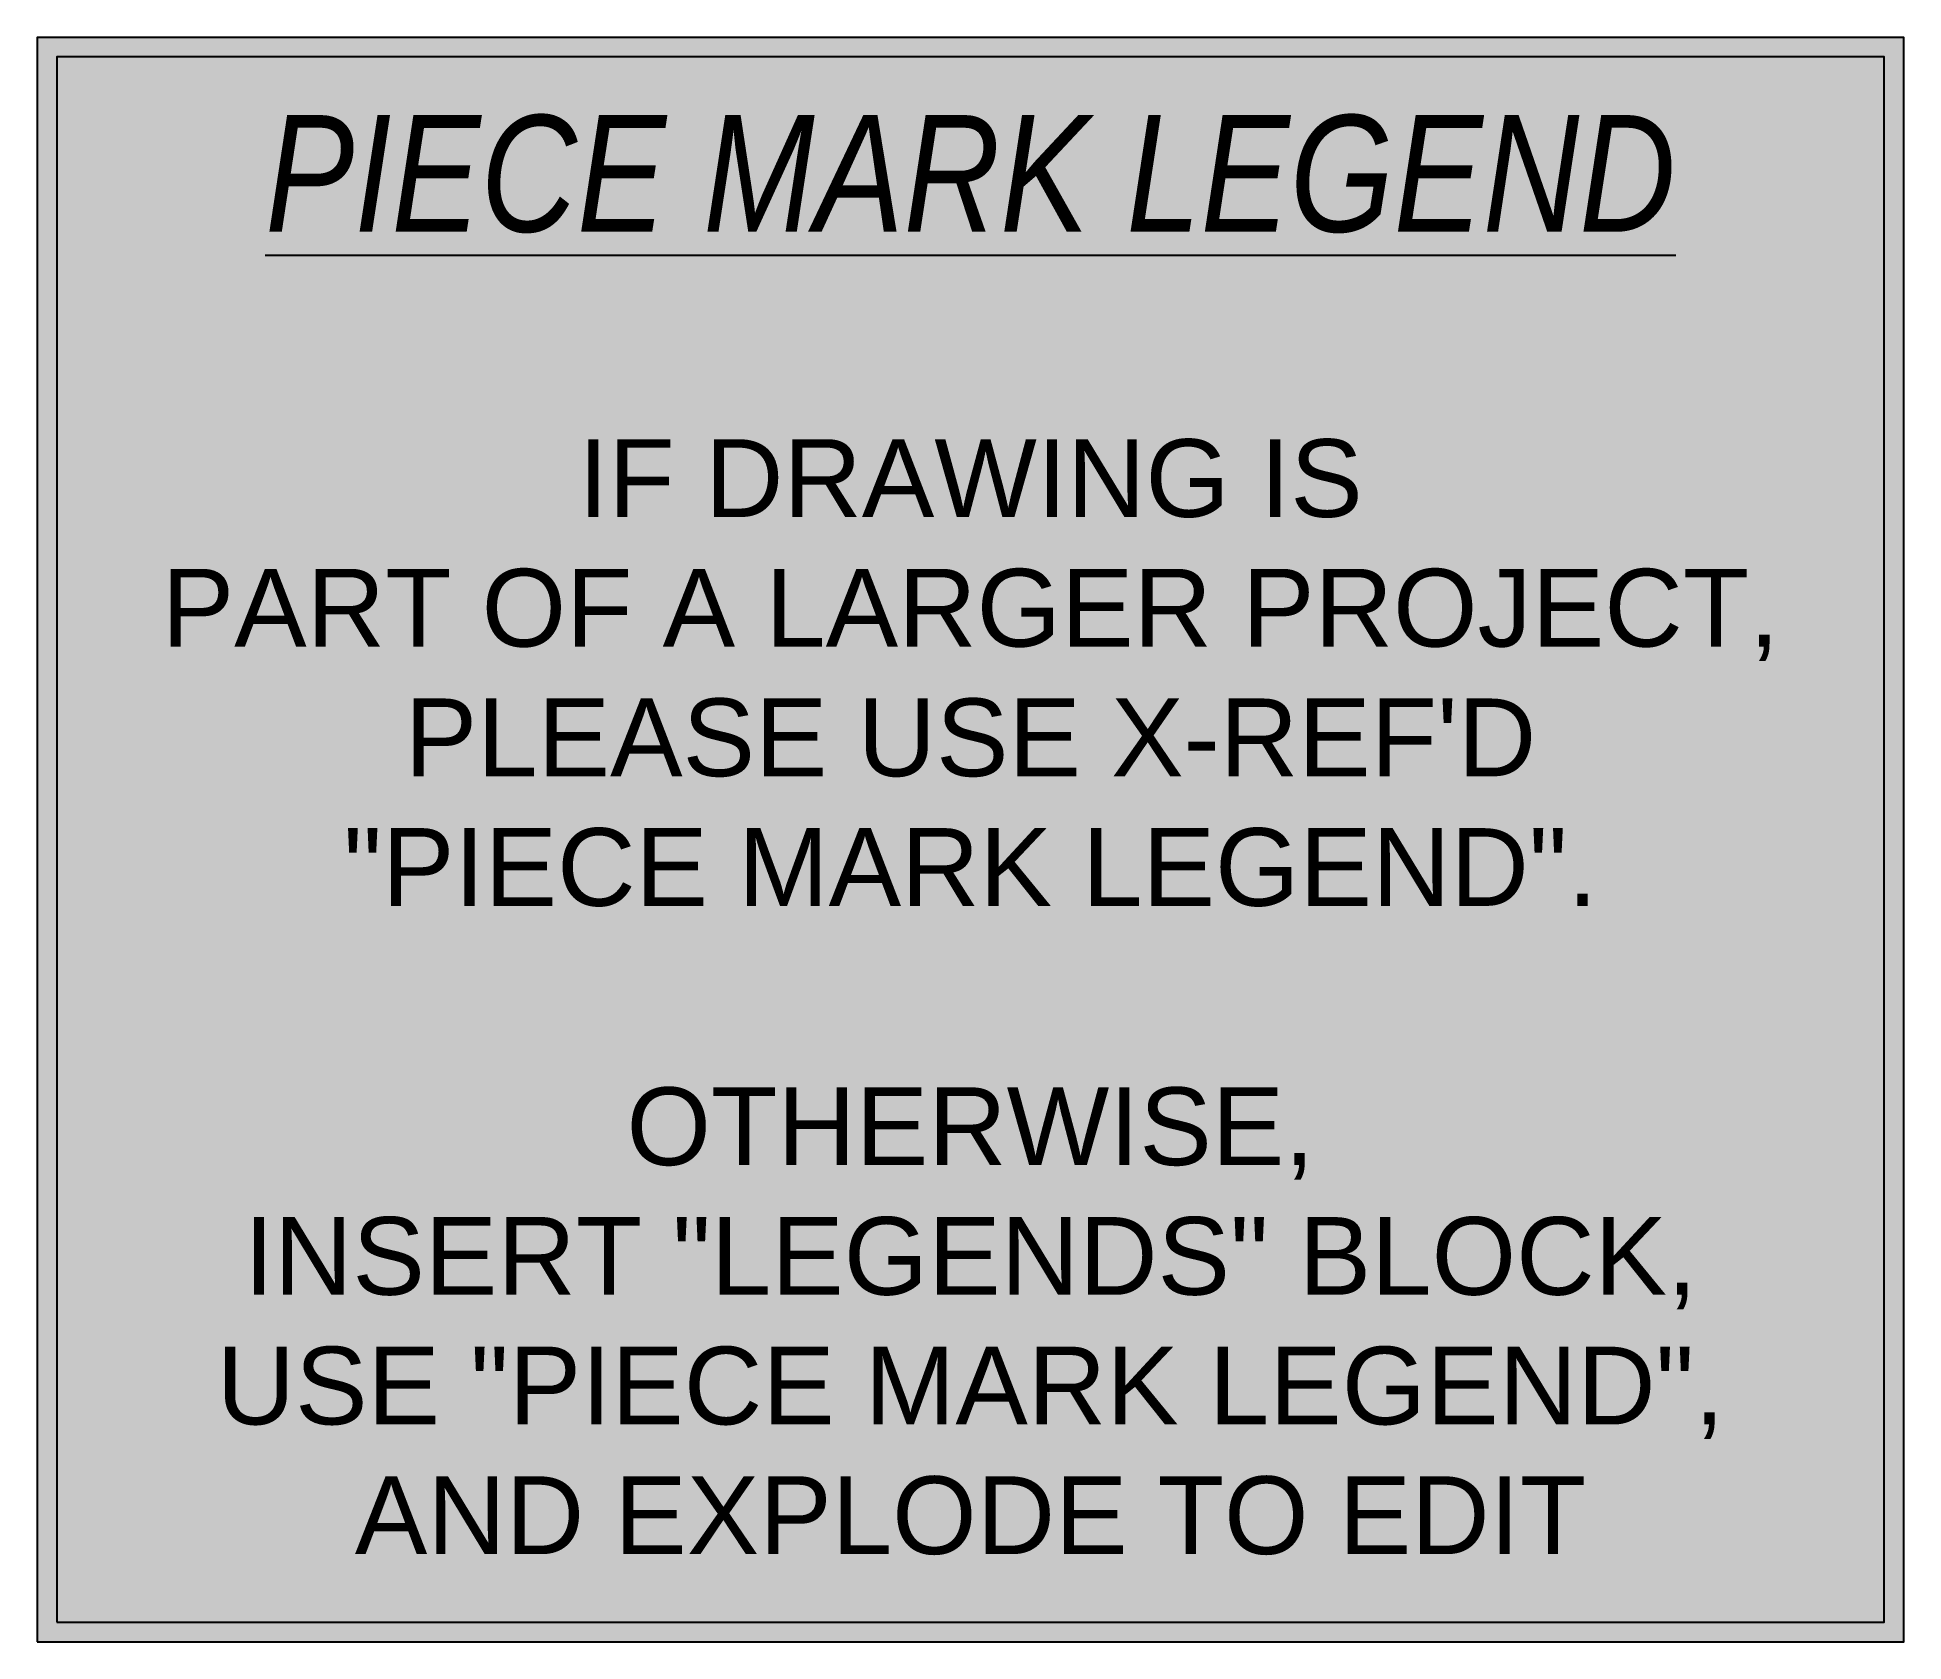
# Model space of a CAD drawing. Header units: inches. Extents: x 26.62 to 29.02, y 11.74 to 13.8.
import ezdxf

# ---------------------------------------------------------------- set-up
doc = ezdxf.new("R2010")
doc.units = ezdxf.units.IN
doc.header["$MEASUREMENT"] = 0
doc.layers.add('MD_Notes (no plot)', color=7, linetype='Continuous', plot=False)
doc.styles.add('ANNO', font='swissli.ttf')

msp = doc.modelspace()

# ---------------------------------------------------------------- hatches: boundary and pattern name
at = {"layer": 'MD_Notes (no plot)', "true_color": 0x4c0000, "transparency": 33554687}
h = msp.add_hatch(color=18, dxfattribs=at)
h.dxf.hatch_style = 1
h.paths.add_polyline_path([(26.625, 11.7375), (29.025, 11.7375), (29.025, 13.8005), (26.625, 13.8005)])

# ---------------------------------------------------------------- linework, layer by layer
at = {"layer": 'MD_Notes (no plot)', "color": 2}
for points in [[(26.625, 11.7375), (29.025, 11.7375), (29.025, 13.8005), (26.625, 13.8005)], [(26.65, 11.7625), (29, 11.7625), (29, 13.7755), (26.65, 13.7755)]]:
    msp.add_lwpolyline(points, close=True, dxfattribs=at)

# ---------------------------------------------------------------- texts
at = {"layer": 'MD_Notes (no plot)', "color": 2, "true_color": 0xffff00, "insert": (27.825, 13.7005), "char_height": 0.1, "width": 2.4, "attachment_point": 2, "style": 'ANNO'}
msp.add_mtext('{\\fSwis721 BlkCn BT|b0|i1|c0|p34;\\H1.5x;\\LPIECE MARK LEGEND}\\P\\PIF DRAWING IS\\PPART OF A LARGER PROJECT, \\PPLEASE USE X-REF\'D \\P"PIECE MARK LEGEND".\\P\\POTHERWISE,\\PINSERT "LEGENDS" BLOCK,\\PUSE "PIECE MARK LEGEND", \\PAND EXPLODE TO EDIT', dxfattribs=at)

doc.saveas('drawing.dxf')
